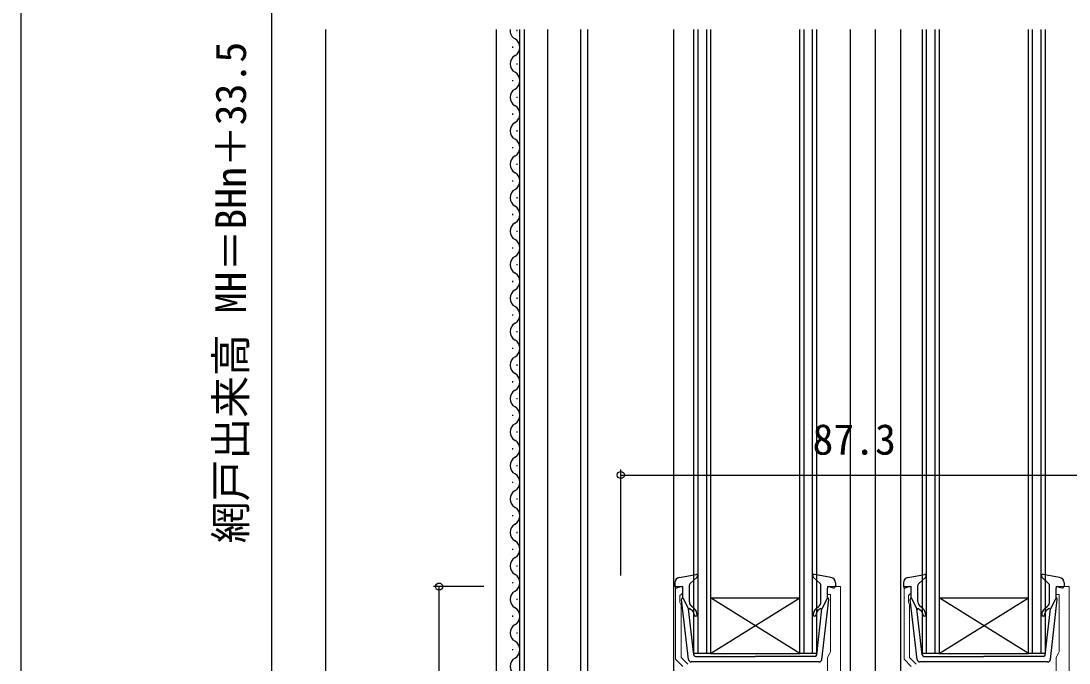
# Model space of a CAD drawing. Units: millimetres, scale not verified. Extents: x -437 to 438, y -331 to 329.
# Drawn here: x -436.9 to -248.9, y -133.3 to -18.2 of the extents above; entities that cross this region are included whole.
import ezdxf
from ezdxf.enums import TextEntityAlignment as Align

# ---------------------------------------------------------------- set-up
doc = ezdxf.new("R2010")
doc.units = ezdxf.units.MM
doc.header["$LTSCALE"] = 2
doc.layers.add('0-2_YKK_11', color=7, linetype='Continuous', lineweight=18)
for name, color, linetype in [('0-4_YKK_12', 2, 'Continuous'), ('0-5_YKK_13', 4, 'Continuous'), ('0-7_YKK_D', 6, 'Continuous'), ('0-8_YKK_ZWAK', 7, 'Continuous'), ('0-9_YSS_K', 3, 'Continuous')]:
    doc.layers.add(name, color=color, linetype=linetype)
doc.styles.add('ＭＳ ゴシック', font='')
doc.styles.get('ＭＳ ゴシック').set_extended_font_data('MS Gothic')

msp = doc.modelspace()

# ---------------------------------------------------------------- linework, layer by layer
at = {"layer": '0-2_YKK_11'}
for points in [[(-318.2, -133.9), (-319.5, -132.6), (-319.5, -119.6), (-318.2, -119.6), (-318.2, -120.7), (-318.5, -121), (-318.7, -121.2), (-318.7, -122.453), (-318.6, -122.676), (-318.5, -122.9), (-318.5, -132.327), (-317.3, -133.527)], [(-292.2, -121), (-292.2, -119.6), (-289.9, -119.6)], [(-289.9, -119.6), (-289.9, -193.6)], [(-277.2, -133.9), (-278.5, -132.6), (-278.5, -119.6), (-277.2, -119.6), (-277.2, -120.7), (-277.5, -121), (-277.7, -121.2), (-277.7, -122.453), (-277.6, -122.676), (-277.5, -122.9), (-277.5, -132.327), (-276.3, -133.527)], [(-251.2, -121), (-251.2, -119.6), (-248.9, -119.6)], [(-248.9, -119.6), (-248.9, -193.6)], [(-292.2, -136.8), (-292.2, -132.3), (-291.815, -131.512), (-291.7, -131.275), (-291.7, -121), (-292.2, -121)], [(-251.2, -136.8), (-251.2, -132.3), (-250.815, -131.512), (-250.7, -131.275), (-250.7, -121), (-251.2, -121)]]:
    msp.add_lwpolyline(points, dxfattribs=at)
at = {"layer": '0-4_YKK_12'}
for p, q in [((-351.6, -206.097), (-351.6, -19.7)), ((-347.9, -20.002), (-347.9, -19.802)), ((-347.4, -169.905), (-347.4, -19.7)), ((-346.6, -169.097), (-346.6, -19.7)), ((-342.4, -169.097), (-342.4, -19.7)), ((-336.5, -170.788), (-336.5, -19.7)), ((-335.3, -19.7), (-335.3, -163.982)), ((-319.8, -192.593), (-319.8, -19.7)), ((-316.2, -131.6), (-316.2, -19.7)), ((-315.5, -19.7), (-315.5, -131.6)), ((-313.9, -131.6), (-313.9, -19.7)), ((-313.2, -19.7), (-313.2, -131.6)), ((-297.2, -131.6), (-297.2, -19.7)), ((-296.5, -19.7), (-296.5, -131.6)), ((-294.9, -131.6), (-294.9, -19.7)), ((-294.2, -19.7), (-294.2, -131.6)), ((-288.1, -145.975), (-288.1, -19.7)), ((-283.6, -192.593), (-283.6, -19.7)), ((-279.1, -192.593), (-279.1, -19.7)), ((-275.2, -131.6), (-275.2, -19.7)), ((-274.5, -19.7), (-274.5, -131.6)), ((-272.9, -131.6), (-272.9, -19.7)), ((-272.2, -19.7), (-272.2, -131.6)), ((-256.2, -131.6), (-256.2, -19.7)), ((-255.5, -19.7), (-255.5, -131.6)), ((-253.9, -131.6), (-253.9, -19.7)), ((-253.2, -19.7), (-253.2, -131.6)), ((-348.66, -23.002), (-348.66, -22.802)), ((-347.9, -26.002), (-347.9, -25.802)), ((-348.66, -29.002), (-348.66, -28.802)), ((-347.9, -32.002), (-347.9, -31.802)), ((-348.66, -35.002), (-348.66, -34.802)), ((-347.9, -38.002), (-347.9, -37.802)), ((-348.66, -41.002), (-348.66, -40.802)), ((-347.9, -44.002), (-347.9, -43.802)), ((-348.66, -47.002), (-348.66, -46.802)), ((-347.9, -50.002), (-347.9, -49.802)), ((-348.66, -53.002), (-348.66, -52.802)), ((-347.9, -56.002), (-347.9, -55.802)), ((-348.66, -59.002), (-348.66, -58.802)), ((-347.9, -62.002), (-347.9, -61.802)), ((-348.66, -65.002), (-348.66, -64.802)), ((-347.9, -68.002), (-347.9, -67.802)), ((-348.66, -71.002), (-348.66, -70.802)), ((-347.9, -74.002), (-347.9, -73.802)), ((-348.66, -77.002), (-348.66, -76.802)), ((-347.9, -80.002), (-347.9, -79.802)), ((-348.66, -83.002), (-348.66, -82.802)), ((-347.9, -86.002), (-347.9, -85.802)), ((-348.66, -89.002), (-348.66, -88.802)), ((-347.9, -92.002), (-347.9, -91.802)), ((-348.66, -95.002), (-348.66, -94.802)), ((-347.9, -98.002), (-347.9, -97.802)), ((-348.66, -101.002), (-348.66, -100.802)), ((-347.9, -104.002), (-347.9, -103.802)), ((-348.66, -107.002), (-348.66, -106.802)), ((-347.9, -110.002), (-347.9, -109.802)), ((-348.66, -113.002), (-348.66, -112.802)), ((-347.9, -116.002), (-347.9, -115.802)), ((-348.66, -119.002), (-348.66, -118.802)), ((-347.9, -122.002), (-347.9, -121.802)), ((-313.2, -121.6), (-297.2, -121.6)), ((-313.2, -131.6), (-297.2, -121.6)), ((-297.2, -131.6), (-313.2, -121.6)), ((-272.2, -121.6), (-256.2, -121.6)), ((-272.2, -131.6), (-256.2, -121.6)), ((-256.2, -131.6), (-272.2, -121.6)), ((-348.66, -125.002), (-348.66, -124.802)), ((-347.9, -128.002), (-347.9, -127.802)), ((-348.66, -131.002), (-348.66, -130.802)), ((-313.2, -131.6), (-316.2, -131.6)), ((-313.2, -131.6), (-297.2, -131.6)), ((-294.2, -131.6), (-297.2, -131.6)), ((-272.2, -131.6), (-275.2, -131.6)), ((-272.2, -131.6), (-256.2, -131.6)), ((-253.2, -131.6), (-256.2, -131.6))]:
    msp.add_line(p, q, dxfattribs=at)
for centre, start, end in [((-347.442, -19.902), 173.26173, 240.79746), ((-349.118, -22.902), 299.20255, 60.79746), ((-347.442, -25.902), 119.20255, 240.79746), ((-349.118, -28.902), 299.20255, 60.79746), ((-347.442, -31.902), 119.20255, 240.79746), ((-349.118, -34.902), 299.20255, 60.79746), ((-347.442, -37.902), 119.20255, 240.79746), ((-349.118, -40.902), 299.20255, 60.79746), ((-347.442, -43.902), 119.20255, 240.79746), ((-349.118, -46.902), 299.20255, 60.79746), ((-347.442, -49.902), 119.20255, 240.79746), ((-349.118, -52.902), 299.20255, 60.79746), ((-347.442, -55.902), 119.20255, 240.79746), ((-349.118, -58.902), 299.20255, 60.79746), ((-347.442, -61.902), 119.20255, 240.79746), ((-349.118, -64.902), 299.20255, 60.79746), ((-347.442, -67.902), 119.20255, 240.79746), ((-349.118, -70.902), 299.20255, 60.79746), ((-347.442, -73.902), 119.20255, 240.79746), ((-349.118, -76.902), 299.20255, 60.79746), ((-347.442, -79.902), 119.20255, 240.79746), ((-349.118, -82.902), 299.20255, 60.79746), ((-347.442, -85.902), 119.20255, 240.79746), ((-349.118, -88.902), 299.20255, 60.79746), ((-347.442, -91.902), 119.20255, 240.79746), ((-349.118, -94.902), 299.20255, 60.79746), ((-347.442, -97.902), 119.20255, 240.79746), ((-349.118, -100.902), 299.20255, 60.79746), ((-347.442, -103.902), 119.20255, 240.79746), ((-349.118, -106.902), 299.20255, 60.79746), ((-347.442, -109.902), 119.20255, 240.79746), ((-349.118, -112.902), 299.20255, 60.79746), ((-347.442, -115.902), 119.20255, 240.79746), ((-349.118, -118.902), 299.20255, 60.79746), ((-347.442, -121.902), 119.20255, 240.79746), ((-349.118, -124.902), 299.20255, 60.79746), ((-347.442, -127.902), 119.20255, 240.79746), ((-349.118, -130.902), 299.20255, 60.79746), ((-347.442, -133.902), 119.20255, 240.79746)]:
    msp.add_arc(centre, 1.718, start, end, dxfattribs=at)
at = {"layer": '0-5_YKK_13'}
for p, q in [((-318.782, -117.952), (-315.855, -117.408)), ((-316.902, -119.114), (-315.598, -117.925)), ((-293.498, -119.114), (-294.802, -117.925)), ((-291.618, -117.952), (-294.545, -117.408)), ((-277.782, -117.952), (-274.855, -117.408)), ((-275.902, -119.114), (-274.598, -117.925)), ((-252.498, -119.114), (-253.802, -117.925)), ((-250.618, -117.952), (-253.545, -117.408)), ((-319.6, -118.935), (-319.6, -119.503)), ((-318.581, -119.614), (-319.219, -119.792)), ((-318.2, -121.603), (-318.2, -119.903)), ((-317, -122.337), (-317, -119.336)), ((-293.4, -122.337), (-293.4, -119.336)), ((-292.2, -121.603), (-292.2, -119.903)), ((-291.819, -119.614), (-291.181, -119.792)), ((-290.8, -118.935), (-290.8, -119.503)), ((-278.6, -118.935), (-278.6, -119.503)), ((-277.581, -119.614), (-278.219, -119.792)), ((-277.2, -121.603), (-277.2, -119.903)), ((-276, -122.337), (-276, -119.336)), ((-252.4, -122.337), (-252.4, -119.336)), ((-251.2, -121.603), (-251.2, -119.903)), ((-250.819, -119.614), (-250.181, -119.792)), ((-249.8, -118.935), (-249.8, -119.503)), ((-317.151, -132.661), (-318.398, -121.921)), ((-318.2, -121.603), (-317.187, -123.603)), ((-293.249, -132.661), (-292.002, -121.921)), ((-292.2, -121.603), (-293.213, -123.603)), ((-276.151, -132.661), (-277.398, -121.921)), ((-277.2, -121.603), (-276.187, -123.603)), ((-252.249, -132.661), (-251.002, -121.921)), ((-251.2, -121.603), (-252.213, -123.603)), ((-316.231, -131.838), (-317.187, -123.603)), ((-316.841, -123.59), (-316.457, -123.912)), ((-316.136, -123.528), (-316.643, -123.103)), ((-294.264, -123.528), (-293.757, -123.103)), ((-294.169, -131.838), (-293.213, -123.603)), ((-293.559, -123.59), (-293.943, -123.912)), ((-275.231, -131.838), (-276.187, -123.603)), ((-275.841, -123.59), (-275.457, -123.912)), ((-275.136, -123.528), (-275.643, -123.103)), ((-253.264, -123.528), (-252.757, -123.103)), ((-253.169, -131.838), (-252.213, -123.603)), ((-252.559, -123.59), (-252.943, -123.912)), ((-293.745, -133.103), (-316.655, -133.103)), ((-315.933, -132.103), (-305.2, -132.103)), ((-294.467, -132.103), (-305.2, -132.103)), ((-252.745, -133.103), (-275.655, -133.103)), ((-274.933, -132.103), (-264.2, -132.103)), ((-253.467, -132.103), (-264.2, -132.103))]:
    msp.add_line(p, q, dxfattribs=at)
for centre, radius, start, end in [((-318.6, -118.935), 1, 100.51214, 180), ((-315.8, -117.703), 0.3, 312.35531, 100.51214), ((-294.6, -117.703), 0.3, 79.48786, 227.64469), ((-291.8, -118.935), 1, 0, 79.48786), ((-277.6, -118.935), 1, 100.51214, 180), ((-274.8, -117.703), 0.3, 312.35531, 100.51214), ((-253.6, -117.703), 0.3, 79.48786, 227.64469), ((-250.8, -118.935), 1, 0, 79.48786), ((-319.3, -119.503), 0.3, 180, 285.56536), ((-318.5, -119.903), 0.3, 0, 105.56536), ((-316.7, -119.336), 0.3, 132.35531, 180), ((-293.7, -119.336), 0.3, 0, 47.64469), ((-291.9, -119.903), 0.3, 74.43464, 180), ((-291.1, -119.503), 0.3, 254.43464, 0), ((-278.3, -119.503), 0.3, 180, 285.56536), ((-277.5, -119.903), 0.3, 0, 105.56536), ((-275.7, -119.336), 0.3, 132.35531, 180), ((-252.7, -119.336), 0.3, 0, 47.64469), ((-250.9, -119.903), 0.3, 74.43464, 180), ((-250.1, -119.503), 0.3, 254.43464, 0), ((-318.1, -121.886), 0.3, 109.47122, 186.62089), ((-292.3, -121.886), 0.3, 353.37911, 70.52878), ((-277.1, -121.886), 0.3, 109.47122, 186.62089), ((-251.3, -121.886), 0.3, 353.37911, 70.52878), ((-316.969, -123.743), 0.2, 49.99999, 186.62089), ((-316, -122.337), 1, 180, 229.99999), ((-317.1, -124.678), 1, 0, 49.99999), ((-317.1, -124.678), 1.5, 0, 49.99999), ((-293.3, -124.678), 1.5, 130.00001, 180), ((-293.3, -124.678), 1, 130.00001, 180), ((-294.4, -122.337), 1, 310.00001, 0), ((-293.431, -123.743), 0.2, 353.37911, 130.00001), ((-275.969, -123.743), 0.2, 49.99999, 186.62089), ((-275, -122.337), 1, 180, 229.99999), ((-276.1, -124.678), 1, 0, 49.99999), ((-276.1, -124.678), 1.5, 0, 49.99999), ((-252.3, -124.678), 1.5, 130.00001, 180), ((-252.3, -124.678), 1, 130.00001, 180), ((-253.4, -122.337), 1, 310.00001, 0), ((-252.431, -123.743), 0.2, 353.37911, 130.00001), ((-315.85, -124.678), 0.25, 180, 0), ((-294.55, -124.678), 0.25, 180, 0), ((-274.85, -124.678), 0.25, 180, 0), ((-253.55, -124.678), 0.25, 180, 0), ((-316.655, -132.603), 0.5, 186.62089, 270), ((-315.933, -131.803), 0.3, 186.62089, 270), ((-294.467, -131.803), 0.3, 270, 353.37911), ((-293.745, -132.603), 0.5, 270, 353.37911), ((-275.655, -132.603), 0.5, 186.62089, 270), ((-274.933, -131.803), 0.3, 186.62089, 270), ((-253.467, -131.803), 0.3, 270, 353.37911), ((-252.745, -132.603), 0.5, 270, 353.37911)]:
    msp.add_arc(centre, radius, start, end, dxfattribs=at)
at = {"layer": '0-7_YKK_D'}
for p, q in [((-391.9, -209.097), (-391.9, 118.103)), ((-329.3, -117.6), (-329.3, -98.6)), ((-329.3, -99.6), (-242, -99.6)), ((-353.9, -119.599), (-362.897, -119.598)), ((-361.899, -193.598), (-361.897, -119.598))]:
    msp.add_line(p, q, dxfattribs=at)
for centre in [(-329.3, -99.6), (-361.897, -119.598)]:
    msp.add_circle(centre, 0.637, dxfattribs=at)
at = {"layer": '0-8_YKK_ZWAK'}
msp.add_line((-436.9, 293.8), (-436.9, -331.2), dxfattribs=at)
at = {"layer": '0-9_YSS_K'}
msp.add_line((-382.302, -19.7), (-382.302, -283.176), dxfattribs=at)

# ---------------------------------------------------------------- texts
at = {"layer": '0-7_YKK_D', "style": 'ＭＳ ゴシック'}
msp.add_text('網戸出来高 MH＝BHn＋33.5', height=5.499, rotation=90, dxfattribs=at).set_placement((-394.88, -111.847), align=Align.BOTTOM_LEFT)
msp.add_text('87.3', height=5.499, dxfattribs=at).set_placement((-294.918, -97.6), align=Align.BOTTOM_LEFT)

doc.saveas('drawing.dxf')
